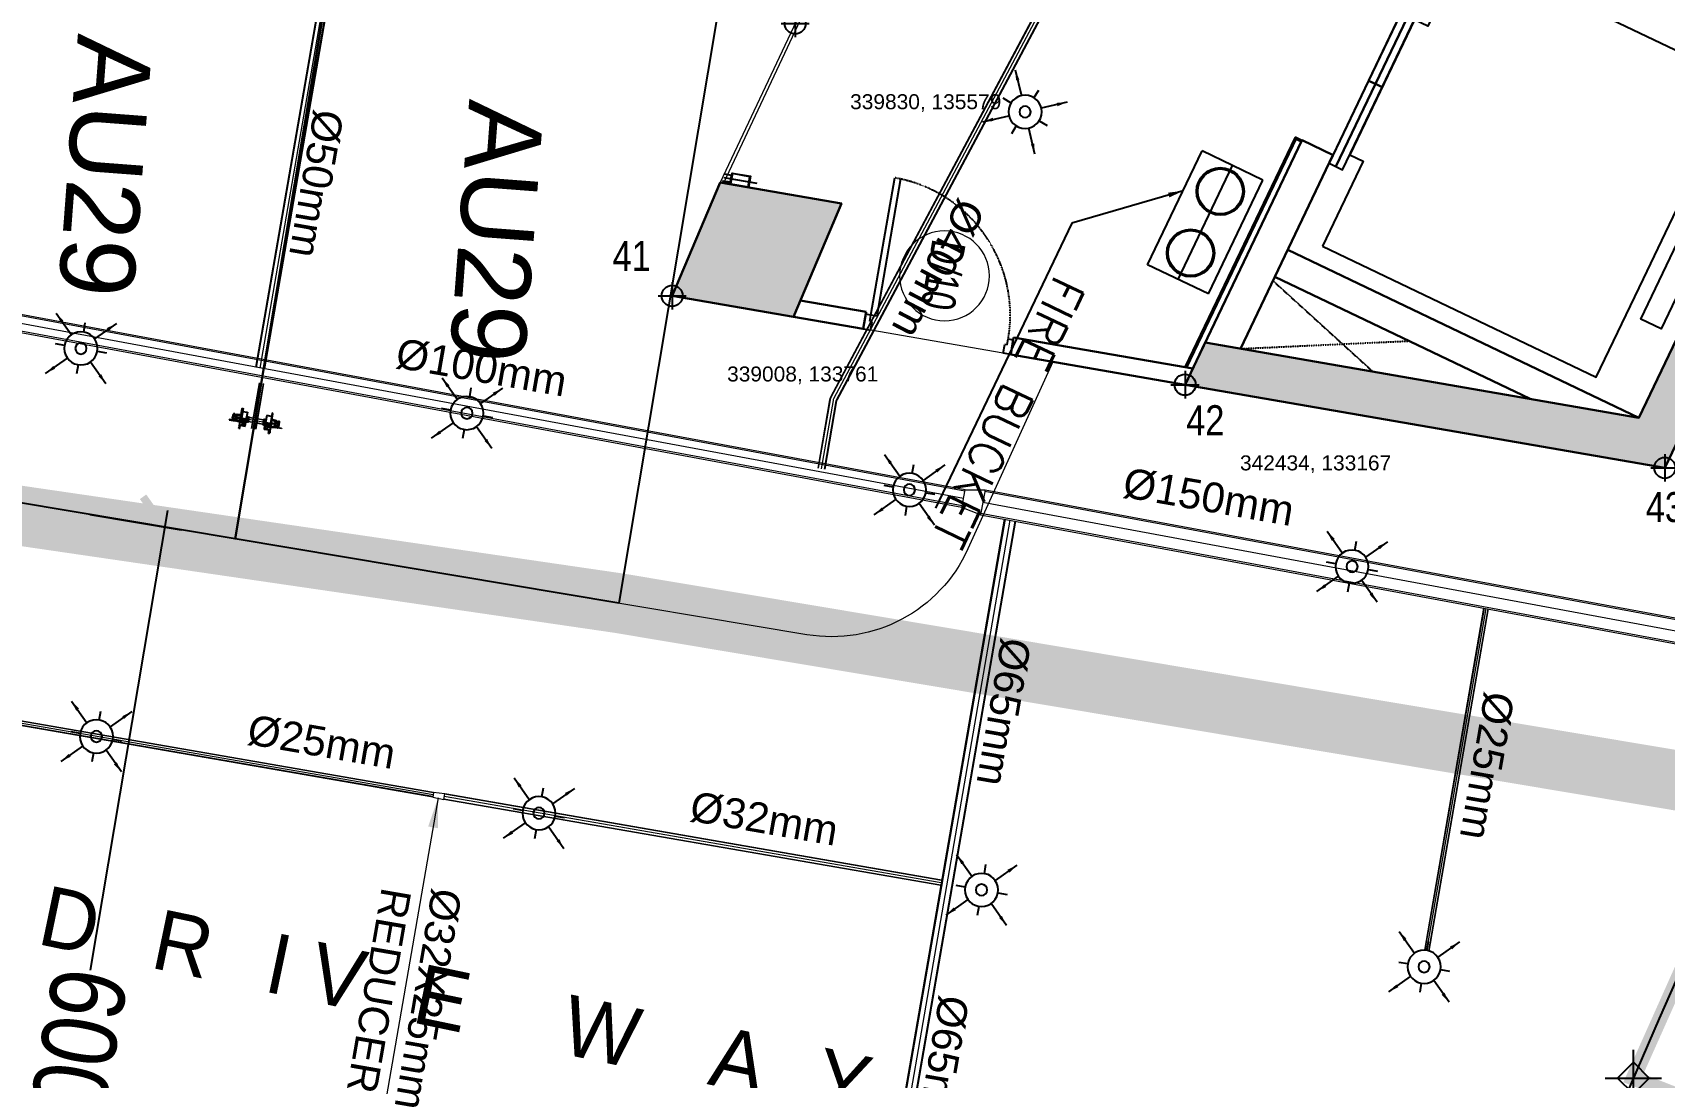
# Model space of a CAD drawing. Header units: inches. Extents: x 257070 to 799932, y -17980 to 269260.
# Drawn here: x 334737 to 345635, y 128542 to 135518 of the extents above; entities that cross this region are included whole.
import ezdxf
from ezdxf.enums import TextEntityAlignment as Align

# ---------------------------------------------------------------- set-up
doc = ezdxf.new("R2010")
doc.units = ezdxf.units.IN
doc.header["$MEASUREMENT"] = 0
doc.header["$PDMODE"] = 99
doc.header["$PDSIZE"] = 100
for name, pattern in [('Basement 1floor plan$0$CENTERX2', [4, 2.5, -0.5, 0.5, -0.5]), ('CB_B2_AP$0$Str_00-04$0$HIDDEN4', [2.38125, 1.5875, -0.79375]), ('DASHED2', [0.375, 0.25, -0.125]), ('HIDDEN', [0.375, 0.25, -0.125])]:
    doc.linetypes.add(name, pattern=pattern)
for name, color, linetype in [('0-AES-F-FIRE BUCKET', 1, 'Continuous'), ('0-AES-F-SPRINKLER', 10, 'Continuous'), ('2 wheeler barrier', 170, 'Continuous'), ('C 9$0$DSP_GLAZING', 150, 'Continuous'), ('C 9$0$DSP_MISCELANEOUS', 143, 'Continuous'), ('DSP_DOOR', 8, 'Continuous'), ('DSP_HATCH', 252, 'Continuous'), ('DSP_LIFT CAR', 251, 'Continuous'), ('DSP_PARKING', 8, 'Continuous'), ('DSP_SLAB CO-ORDINATES', 160, 'Continuous'), ('DSP_TEXT', 6, 'Continuous'), ('DSP_WALL HATCH', 8, 'Continuous'), ('F 9$0$DSP_SLAB CO-ORDINATES', 5, 'Continuous'), ('F 9$0$DSP_WALL CO-ORDINATES', 5, 'Continuous'), ('RETAIL', 40, 'Continuous'), ('VL-EL-TRAY(DG)', 11, 'Continuous')]:
    doc.layers.add(name, color=color, linetype=linetype)
for name, color, linetype, lineweight in [('0-AES-F-SPRINKLER PIPE', 10, 'Continuous', 15), ('0-AES-P-INFRA', 7, 'Continuous', 13), ('07--DIM-2', 2, 'Continuous', 25), ('08--DOOR REF', 7, 'Continuous', 20), ('08--DOORREF', 7, 'Continuous', 20), ('08--DOORREF-1', 7, 'Continuous', 20), ('E--CONCRETE-4', 4, 'Continuous', 40), ('E--CONCRETE-SHADE', 253, 'Continuous', 20), ('F--BRICKWALL-3', 252, 'Continuous', 30), ('L--GLASS-01', 142, 'Continuous', 20), ('M--TILING-2', 252, 'Continuous', 18), ('TEXT', 7, 'Continuous', 0), ('VL-MEP-EQPT', 6, 'Continuous', 0)]:
    doc.layers.add(name, color=color, linetype=linetype, lineweight=lineweight)
doc.layers.add('A', color=7, linetype='Continuous', true_color=0x469d8b)
doc.styles.add('F 9$0$Standard', font='arial.ttf')
doc.styles.add('F 9$0$TEXT style 75', font='ARIALN.TTF')
doc.styles.get("Standard").update_dxf_attribs({"font": 'arial.ttf'})
doc.styles.add('TEXT style 175', font='GOTHIC.TTF')
doc.styles.add('TEXT style 75', font='ARIALN.TTF')
doc.dimstyles.new('75', dxfattribs={"dimscale": 1.5, "dimtxt": 200, "dimasz": 113, "dimexe": 113, "dimexo": 0, "dimgap": 25, "dimtad": 0, "dimdec": 0, "dimrnd": 5, "dimzin": 0, "dimdsep": 46, "dimtxsty": 'TEXT style 75', "dimblk": 'ARCHTICK', "dimcen": 0.09, "dimdle": 113, "dimclrd": 8, "dimclre": 8, "dimclrt": 256, "dimadec": 0, "dimazin": 0, "dimtfac": 1, "dimtdec": 0, "dimtofl": 0, "dimtmove": 1, "dimatfit": 3, "dimldrblk": 'OPEN90', "dimfxl": 0, "dimtolj": 1, "dimtzin": 0, "dimarcsym": 0})
doc.dimstyles.new('AES-PLUMBING', dxfattribs={"dimtxt": 100, "dimasz": 100, "dimexe": 0, "dimexo": 0, "dimgap": 0.01, "dimtad": 1, "dimdec": 0, "dimdsep": 46, "dimtxsty": 'Standard', "dimcen": 10, "dimclrd": 7, "dimclre": 7, "dimclrt": 7, "dimadec": 0, "dimazin": 0, "dimtfac": 1, "dimtdec": 0, "dimtmove": 0, "dimatfit": 3, "dimfxl": 1, "dimlwd": -1, "dimlwe": -1, "dimarcsym": 1})
doc.dimstyles.new('ISO-25', dxfattribs={"dimtxt": 2.5, "dimasz": 2.5, "dimexe": 1.25, "dimexo": 0.625, "dimtad": 1, "dimtxsty": 'Standard', "dimcen": 2.5, "dimadec": 0, "dimazin": 0, "dimtfac": 1, "dimtmove": 0, "dimatfit": 3, "dimfxl": 1, "dimarcsym": 0})
doc.dimstyles.new('PLUMBING', dxfattribs={"dimscale": 100, "dimtxt": 1.8, "dimasz": 1.6, "dimexe": 1, "dimexo": 1, "dimgap": 0.5, "dimtad": 2, "dimdec": 0, "dimzin": 0, "dimdsep": 46, "dimtxsty": 'Standard', "dimcen": 1, "dimdle": 1, "dimclrd": 7, "dimclre": 7, "dimclrt": 256, "dimadec": 0, "dimazin": 0, "dimtfac": 1, "dimtdec": 0, "dimtmove": 2, "dimatfit": 3, "dimfxl": 1, "dimtolj": 1, "dimtzin": 0, "dimlwd": -1, "dimlwe": -1, "dimarcsym": 0})

# ---------------------------------------------------------------- blocks, each defined once
blk = doc.blocks.new('_ArchTick')
at = {"color": 0, "linetype": 'ByBlock', "const_width": 0.15}
blk.add_lwpolyline([(-0.5, -0.5), (0.5, 0.5)], dxfattribs=at)
blk = doc.blocks.new('*D244')
at = {"layer": '07--DIM-2', "color": 251, "lineweight": -2, "ltscale": 1000, "transparency": 16777216}
for p, q in [((335637, 132328), (335122, 129258)), ((335118, 132300), (335729, 132198)), ((334608, 126188), (334911, 128000)), ((334127, 126383), (334738, 126281))]:
    blk.add_line(p, q, dxfattribs=at)
at = {"layer": 'DEFPOINTS', "color": 0, "ltscale": 1000, "transparency": 16777216}
for p in [(335118, 132300, 0), (335618, 132217), (334127, 126383, 0)]:
    blk.add_point(p, dxfattribs=at)
at = {"layer": '07--DIM-2', "color": 251, "lineweight": -2, "ltscale": 1000, "transparency": 16777216, "xscale": 350, "yscale": 350, "zscale": 350}
for p, rotation in [((335618, 132217), 80.4872307634122), ((334626, 126299), 260.4872307634122)]:
    blk.add_blockref('_ArchTick', p, dxfattribs=dict(at, rotation=rotation))
at = {"layer": '07--DIM-2', "ltscale": 1000, "transparency": 16777216, "insert": (335017, 128629), "char_height": 500, "attachment_point": 5, "rotation": 260, "style": 'TEXT style 75'}
blk.add_mtext('\\A1;6000', dxfattribs=at)
blk = doc.blocks.new('_Open90')
at = {"color": 0, "linetype": 'ByBlock', "lineweight": -2}
for p, q in [((-0.5, 0.5), (0, 0)), ((0, 0), (-1, 0)), ((0, 0), (-0.5, -0.5))]:
    blk.add_line(p, q, dxfattribs=at)
blk = doc.blocks.new('*U179')
at = {"layer": 'DSP_SLAB CO-ORDINATES', "color": 206}
for p, q in [((0, -188), (0, 188)), ((-188, 0), (188, 0))]:
    blk.add_line(p, q, dxfattribs=at)
at = {"layer": 'DSP_SLAB CO-ORDINATES', "color": 206, "ltscale": 3.5}
blk.add_lwpolyline([(-105, 0), (0, 106), (105, 0), (0, -105), (-105, 0)], dxfattribs=at)
at = {"layer": 'DEFPOINTS', "style": 'TEXT style 175'}
blk.add_attdef('CORDINATE', (367, -572), '', height=100, dxfattribs=at)
at = {"layer": 'DSP_SLAB CO-ORDINATES', "color": 214, "style": 'TEXT style 175'}
blk.add_attdef('NO.', (737, 859), '', height=500, rotation=270, dxfattribs=at)
blk = doc.blocks.new('*U520')
at = {"layer": 'F 9$0$DSP_WALL CO-ORDINATES'}
for p, q in [((-94, 0), (94, 0)), ((0, 92), (0, -92))]:
    blk.add_line(p, q, dxfattribs=at)
blk.add_circle((0, 0), 70.3, dxfattribs=at)
at = {"layer": 'DEFPOINTS', "style": 'F 9$0$Standard'}
blk.add_attdef('CORDINATE', (367, -572), '', height=100, dxfattribs=at)
at = {"layer": 'F 9$0$DSP_WALL CO-ORDINATES', "style": 'F 9$0$TEXT style 75'}
blk.add_attdef('NO.', (-398, 166), '', height=200, dxfattribs=at)
blk = doc.blocks.new('*U521')
at = {"layer": 'F 9$0$DSP_WALL CO-ORDINATES'}
for p, q in [((-94, 0), (94, 0)), ((0, 92), (0, -92))]:
    blk.add_line(p, q, dxfattribs=at)
blk.add_circle((0, 0), 70.3, dxfattribs=at)
at = {"layer": 'DEFPOINTS', "style": 'F 9$0$Standard'}
blk.add_attdef('CORDINATE', (367, -572), '', height=100, dxfattribs=at)
at = {"layer": 'F 9$0$DSP_WALL CO-ORDINATES', "style": 'F 9$0$TEXT style 75'}
blk.add_attdef('NO.', (8, -337), '', height=200, dxfattribs=at)
blk = doc.blocks.new('*U508')
at = {"layer": 'F 9$0$DSP_WALL CO-ORDINATES'}
for p, q in [((-94, 0), (94, 0)), ((0, 92), (0, -92))]:
    blk.add_line(p, q, dxfattribs=at)
blk.add_circle((0, 0), 70.3, dxfattribs=at)
at = {"layer": 'DEFPOINTS', "style": 'F 9$0$Standard'}
blk.add_attdef('CORDINATE', (367, -572), '', height=100, dxfattribs=at)
at = {"layer": 'F 9$0$DSP_WALL CO-ORDINATES', "style": 'F 9$0$TEXT style 75'}
blk.add_attdef('NO.', (-127, -362), '', height=200, dxfattribs=at)
blk = doc.blocks.new('*U513')
at = {"layer": 'F 9$0$DSP_WALL CO-ORDINATES'}
for p, q in [((-94, 0), (94, 0)), ((0, 92), (0, -92))]:
    blk.add_line(p, q, dxfattribs=at)
blk.add_circle((0, 0), 70.3, dxfattribs=at)
at = {"layer": 'DEFPOINTS', "style": 'F 9$0$Standard'}
blk.add_attdef('CORDINATE', (367, -572), '', height=100, dxfattribs=at)
at = {"layer": 'F 9$0$DSP_WALL CO-ORDINATES', "style": 'F 9$0$TEXT style 75'}
blk.add_attdef('NO.', (-439, 174), '', height=200, dxfattribs=at)
blk = doc.blocks.new('CE_B2_AP$0$P-Lift')
at = {"layer": 'DSP_LIFT CAR', "color": 8}
for points in [[(-41486, 62598), (-41486, 62748), (-42786, 62748), (-42786, 62598), (-41486, 62598)], [(-43265, 60470), (-43265, 62496), (-42536, 62496), (-42536, 62496), (-41736, 62496), (-41736, 62496), (-41067, 62496), (-41067, 60470), (-41636, 60470), (-41636, 60370), (-42636, 60370), (-42636, 60470), (-43265, 60470)]]:
    blk.add_lwpolyline(points, dxfattribs=at)
at = {"layer": 'DSP_LIFT CAR', "color": 8, "elevation": 0}
for points in [[(-42135, 60320), (-42746, 60320), (-42746, 60370), (-42135, 60370), (-42135, 60320)], [(-42135, 60270), (-42746, 60270), (-42746, 60320), (-42135, 60320), (-42135, 60270)], [(-41526, 60320), (-42135, 60320), (-42135, 60370), (-41526, 60370), (-41526, 60320)], [(-41526, 60270), (-42135, 60270), (-42135, 60320), (-41526, 60320), (-41526, 60270)]]:
    blk.add_lwpolyline(points, dxfattribs=at)
blk = doc.blocks.new('C 9$0$GLMUL')
at = {"layer": 'C 9$0$DSP_GLAZING', "color": 253, "ltscale": 3.5}
for points in [[(65515, 39378), (65503, 39378), (65503, 39428), (65500, 39428), (65500, 39378), (65456, 39378), (65456, 39428), (65453, 39428), (65453, 39378), (65440, 39378), (65440, 39253), (65515, 39253)], [(65443, 39256), (65443, 39375), (65512, 39375), (65512, 39256)]]:
    blk.add_lwpolyline(points, close=True, dxfattribs=at)
blk = doc.blocks.new('C 9$0$GRIDG')
at = {"layer": 'C 9$0$DSP_MISCELANEOUS', "color": 8, "ltscale": 3.5}
blk.add_line((39148, 75466), (38926, 75503), dxfattribs=at)
at = {"color": 8, "rotation": 260.4679748069429}
blk.add_blockref('C 9$0$GLMUL', (11108, 146569), dxfattribs=at)
blk = doc.blocks.new('CB_B2_AP$0$Str_00-04$0$Door-914')
at = {"layer": 'DSP_DOOR'}
for p, q in [((422, 914), (422, -16)), ((462, -16), (462, 914)), ((-468, -16), (-503, -16)), ((-503, -116), (-503, -16)), ((-468, -56), (-468, -16)), ((-468, -56), (-453, -56)), ((-453, -116), (-453, -56)), ((422, -16), (462, -16)), ((462, -56), (447, -56)), ((447, -116), (447, -56)), ((462, -56), (462, -16)), ((462, -16), (497, -16)), ((497, -16), (497, -116)), ((-503, -116), (-453, -116)), ((497, -116), (447, -116))]:
    blk.add_line(p, q, dxfattribs=at)
at = {"layer": 'DSP_DOOR', "linetype": 'CB_B2_AP$0$Str_00-04$0$HIDDEN4', "ltscale": 0.05, "extrusion": (0, 0, -1)}
blk.add_ellipse((462, -16), major_axis=(-658, 658), ratio=1, start_param=-0.785398, end_param=0.785398, dxfattribs=at)
blk = doc.blocks.new('OPEN-NO')
at = {"layer": '08--DOORREF-1'}
blk.add_circle((0, 0), 300, dxfattribs=at)
at = {"layer": '08--DOORREF', "width": 0.7}
blk.add_attdef('OPEINGNO', text='', height=225, rotation=24.75, dxfattribs=at).set_placement((3, -5), align=Align.MIDDLE)
blk = doc.blocks.new('MLTP')
at = {"layer": 'VL-MEP-EQPT', "linetype": 'HIDDEN', "ltscale": 3, "const_width": 10}
for points in [[(1200, -21500), (1200, 0), (0, 0), (0, -21500), (1200, -21500)], [(0, 0), (1200, 0)]]:
    blk.add_lwpolyline(points, dxfattribs=at)
at = {"layer": 'VL-MEP-EQPT', "linetype": 'HIDDEN', "ltscale": 3}
for points in [[(0, -600), (1200, -600)], [(0, -900), (1200, -900)], [(1, -1600), (1200, -1600)], [(1, -2300), (1200, -2300)], [(0, -3000), (1200, -3000)], [(0, -3800), (1200, -3800)], [(3, -4800), (1200, -4800)], [(4, -5800), (1200, -5800)], [(-5, -6300), (1200, -6300)], [(0, -7500), (1200, -7500)], [(0, -8500), (1200, -8500)], [(6, -9500), (1200, -9500)], [(6, -10200), (1200, -10200)], [(7, -10900), (1200, -10900)], [(7, -11600), (1200, -11600)], [(0, -12300), (1200, -12300)], [(0, -12900), (1200, -12900)], [(0, -13200), (1200, -13200)], [(9, -13800), (1200, -13800)], [(9, -14300), (1200, -14300)], [(0, -15500), (1200, -15500)], [(10, -16500), (1200, -16500)], [(11, -17500), (1200, -17500)], [(12, -18300), (1200, -18300)], [(0, -18900), (1200, -18900)], [(12, -19300), (1200, -19300)], [(13, -19900), (1200, -19900)], [(0, -20500), (1200, -20500)], [(13, -20900), (1200, -20900)], [(14, -21500), (1200, -21500)]]:
    blk.add_lwpolyline(points, dxfattribs=at)
blk = doc.blocks.new('A$C781F3CA6')
at = {"layer": 'VL-EL-TRAY(DG)', "xscale": -0.8243278523919791, "yscale": 0.8243278523919791, "zscale": 0.8243278523919791, "rotation": 180}
blk.add_blockref('MLTP', (915, -17723), dxfattribs=at)
blk = doc.blocks.new('A$C5579145F')
at = {"layer": '0-AES-P-INFRA', "ltscale": 1000, "xscale": 0.8857921600302062, "yscale": 0.8857921600302062, "zscale": 0.8857921600302062, "rotation": 344.4814120939616}
blk.add_blockref('A$C781F3CA6', (-7122.589, -21528.566, 0), dxfattribs=at)
blk = doc.blocks.new('A$C3CA070F1')
at = {"layer": '0-AES-F-SPRINKLER'}
h = blk.add_hatch(dxfattribs=at)
h.set_pattern_fill('ANSI31', color=3, scale=0.196883, angle=-34.2335, style=0)
h.set_pattern_definition([(100.766483, (49937.1607, 174049.7081), (1.474466316, 0.280375668), [])])
edge = h.paths.add_edge_path()
edge.add_line((-1, 85), (-1, 84))
edge.add_line((-1, 84), (-6, 84))
edge.add_ellipse((-7, 82), major_axis=(-1.42, -0.27), ratio=1, start_angle=257, end_angle=315)
edge.add_line((-8, 83), (-15, 72))
edge.add_ellipse((-12, 70), major_axis=(-4.25, -0.81), ratio=1, start_angle=-45, end_angle=45)
edge.add_line((-14, 66), (14, 47))
edge.add_line((14, 47), (13, 46))
edge.add_line((13, 46), (-15, 65))
edge.add_ellipse((-12, 70), major_axis=(-5.52, -1.05), ratio=1, start_angle=-45, end_angle=45, ccw=False)
edge.add_line((-16, 73), (-9, 84))
edge.add_ellipse((-7, 82), major_axis=(-2.69, -0.51), ratio=1, start_angle=257, end_angle=315, ccw=False)
edge.add_line((-6, 85), (-1, 85))
h = blk.add_hatch(dxfattribs=at)
h.set_pattern_fill('ANSI31', color=3, scale=0.196883, angle=-124.2335, style=0)
h.set_pattern_definition([(190.766483, (49937.1607, 174049.7081), (-0.280375668, 1.474466316), [])])
edge = h.paths.add_edge_path()
edge.add_line((-1, 54), (7, 48))
edge.add_line((7, 48), (8, 49))
edge.add_line((8, 49), (0, 55))
edge.add_ellipse((-2, 52), major_axis=(-0.69, 3.63), ratio=1, start_angle=315, end_angle=405)
edge.add_line((-6, 54), (-14, 41))
edge.add_ellipse((-11, 39), major_axis=(-0.69, 3.63), ratio=1, start_angle=45, end_angle=135)
edge.add_line((-13, 36), (-9, 33))
edge.add_ellipse((-10, 32), major_axis=(-0.27, 1.42), ratio=1, start_angle=225, end_angle=315, ccw=False)
edge.add_line((-9, 31), (-10, 30))
edge.add_line((-10, 30), (-8, 29))
edge.add_line((-8, 29), (-7, 30))
edge.add_ellipse((-10, 32), major_axis=(-3.3, -0.63), ratio=1, start_angle=135, end_angle=225)
edge.add_line((-8, 35), (-12, 38))
edge.add_ellipse((-11, 39), major_axis=(-1.75, -0.33), ratio=1, start_angle=-45, end_angle=45, ccw=False)
edge.add_line((-13, 40), (-4, 53))
edge.add_ellipse((-2, 52), major_axis=(-1.75, -0.33), ratio=1, start_angle=225, end_angle=315, ccw=False)
at = {"layer": '0-AES-F-SPRINKLER', "color": 3}
for p, q in [((-98, 39), (-97, 43)), ((-98, 38), (-98, 39)), ((-98, 39), (-98, 39)), ((-98, 39), (-98, 39)), ((-98, 37), (-98, 38)), ((-98, 38), (-98, 38)), ((-98, 38), (-98, 38)), ((-98, 38), (-98, 38)), ((-98, 38), (-98, 38)), ((-98, 38), (-98, 38)), ((-98, 38), (-98, 38)), ((-98, 38), (-98, 38)), ((-98, 38), (-98, 38)), ((-98, 38), (-98, 38)), ((-96, 37), (-98, 37)), ((-98, 37), (-98, 37)), ((-98, 37), (-98, 37)), ((-98, 37), (-98, 37)), ((-98, 37), (-98, 37)), ((-98, 37), (-98, 37)), ((-98, 37), (-98, 37)), ((-98, 37), (-98, 37)), ((-98, 37), (-98, 37)), ((-98, 37), (-98, 37)), ((-98, 37), (-98, 37)), ((-98, 37), (-98, 37)), ((-98, 37), (-98, 37)), ((-98, 37), (-98, 37)), ((-98, 37), (-98, 37)), ((-98, 37), (-98, 37)), ((-98, 37), (-98, 37)), ((-97, 37), (-98, 37)), ((-98, 37), (-98, 37)), ((-98, 37), (-98, 37)), ((-98, 37), (-98, 37)), ((-98, 37), (-98, 37)), ((-98, 37), (-98, 37)), ((-98, 37), (-98, 37)), ((-98, 37), (-98, 37)), ((-98, 37), (-98, 37)), ((-98, 37), (-98, 37)), ((-98, 37), (-98, 37)), ((-98, 37), (-98, 37)), ((-98, 37), (-98, 37)), ((-98, 37), (-98, 37)), ((-97, 45), (-79, 71)), ((-96, 40), (-97, 40)), ((-97, 40), (-97, 40)), ((-97, 40), (-97, 40)), ((-97, 40), (-97, 39)), ((-97, 39), (-97, 39)), ((-97, 39), (-97, 39)), ((-97, 39), (-97, 39)), ((-97, 39), (-97, 39)), ((-97, 39), (-97, 39)), ((-97, 39), (-97, 39)), ((-97, 39), (-97, 39)), ((-97, 39), (-97, 38)), ((-97, 38), (-97, 38)), ((-97, 38), (-97, 38)), ((-97, 38), (-97, 38)), ((-97, 38), (-97, 38)), ((-97, 38), (-97, 38)), ((-97, 38), (-97, 38)), ((-97, 38), (-97, 38)), ((-97, 38), (-97, 38)), ((-97, 38), (-97, 38)), ((-97, 38), (-97, 38)), ((-97, 38), (-97, 37)), ((-97, 37), (-97, 37)), ((-97, 37), (-97, 37)), ((-97, 37), (-97, 37)), ((-95, 46), (-96, 42)), ((-96, 42), (-96, 42)), ((-96, 42), (-96, 41)), ((-96, 41), (-96, 41)), ((-96, 41), (-96, 41)), ((-96, 41), (-96, 41)), ((-96, 41), (-96, 41)), ((-96, 41), (-96, 41)), ((-96, 41), (-96, 41)), ((-96, 41), (-96, 41)), ((-96, 41), (-96, 41)), ((-96, 41), (-96, 40)), ((-96, 40), (-96, 40)), ((-96, 40), (-96, 40)), ((-96, 40), (-96, 40)), ((-96, 40), (-96, 40)), ((-95, 37), (-96, 37)), ((-96, 37), (-96, 37)), ((-96, 37), (-96, 37)), ((-96, 37), (-96, 37)), ((-96, 37), (-96, 37)), ((-94, 38), (-95, 38)), ((-95, 38), (-95, 38)), ((-95, 38), (-95, 38)), ((-95, 38), (-95, 38)), ((-95, 38), (-95, 38)), ((-95, 38), (-95, 38)), ((-95, 38), (-95, 38)), ((-95, 38), (-95, 38)), ((-95, 38), (-95, 38)), ((-95, 38), (-95, 37)), ((-95, 37), (-95, 37)), ((-95, 37), (-95, 37)), ((-95, 37), (-95, 37)), ((-95, 37), (-95, 37)), ((-95, 37), (-95, 37)), ((-95, 37), (-95, 37)), ((-95, 37), (-95, 37)), ((-95, 37), (-95, 37)), ((-95, 37), (-95, 37)), ((-95, 37), (-95, 37)), ((-95, 37), (-95, 37)), ((-95, 37), (-95, 37)), ((-95, 37), (-95, 37)), ((-95, 37), (-95, 37)), ((-95, 37), (-95, 37)), ((-95, 37), (-95, 37)), ((-94, 88), (-93, 90)), ((-72, 73), (-94, 88)), ((-94, 43), (-94, 48)), ((-93, 43), (-94, 43)), ((-94, 43), (-94, 43)), ((-94, 43), (-94, 43)), ((-94, 43), (-94, 43)), ((-94, 43), (-94, 43)), ((-94, 43), (-94, 41)), ((-94, 43), (-94, 43)), ((-94, 43), (-94, 43)), ((-94, 43), (-94, 43)), ((-94, 43), (-94, 43)), ((-94, 43), (-94, 43)), ((-94, 43), (-94, 43)), ((-94, 43), (-94, 43)), ((-94, 43), (-94, 43)), ((-94, 43), (-94, 43)), ((-94, 43), (-94, 43)), ((-94, 43), (-94, 43)), ((-94, 41), (-94, 41)), ((-94, 41), (-94, 41)), ((-94, 41), (-94, 41)), ((-94, 41), (-94, 41)), ((-94, 41), (-94, 41)), ((-94, 41), (-94, 41)), ((-94, 41), (-94, 41)), ((-94, 41), (-94, 40)), ((-94, 40), (-94, 40)), ((-94, 40), (-94, 40)), ((-94, 40), (-94, 40)), ((-94, 40), (-94, 40)), ((-94, 40), (-94, 40)), ((-94, 40), (-94, 40)), ((-94, 40), (-94, 40)), ((-94, 40), (-94, 39)), ((-94, 39), (-94, 39)), ((-94, 39), (-94, 39)), ((-94, 39), (-94, 39)), ((-94, 39), (-94, 39)), ((-94, 39), (-94, 39)), ((-94, 39), (-94, 39)), ((-94, 39), (-94, 39)), ((-94, 39), (-94, 38)), ((-93, 90), (-59, 67)), ((-93, 47), (-93, 49)), ((-91, 47), (-93, 43)), ((-93, 46), (-93, 47)), ((-92, 46), (-93, 46)), ((-93, 46), (-93, 46)), ((-93, 46), (-93, 46)), ((-93, 46), (-93, 46)), ((-93, 46), (-93, 46)), ((-93, 46), (-93, 46)), ((-93, 46), (-93, 46)), ((-93, 46), (-93, 46)), ((-93, 46), (-93, 46)), ((-93, 46), (-93, 46)), ((-93, 46), (-93, 46)), ((-93, 46), (-93, 46)), ((-93, 46), (-93, 46)), ((-93, 46), (-93, 46)), ((-93, 46), (-93, 46)), ((-93, 46), (-93, 46)), ((-93, 46), (-93, 46)), ((-93, 46), (-93, 46)), ((-93, 46), (-93, 46)), ((-93, 46), (-93, 46)), ((-91, 42), (-93, 43)), ((-93, 43), (-93, 43)), ((-93, 43), (-93, 43)), ((-93, 43), (-93, 43)), ((-93, 43), (-93, 43)), ((-93, 43), (-93, 43)), ((-93, 43), (-93, 43)), ((-93, 43), (-93, 43)), ((-93, 43), (-93, 43)), ((-93, 43), (-93, 43)), ((-93, 43), (-93, 43)), ((-93, 43), (-93, 43)), ((-93, 43), (-93, 43)), ((-93, 43), (-93, 43)), ((-93, 43), (-93, 43)), ((-93, 43), (-93, 43)), ((-93, 43), (-93, 43)), ((-93, 43), (-93, 43)), ((-93, 43), (-93, 43)), ((-93, 43), (-93, 43)), ((-93, 43), (-93, 43)), ((-93, 43), (-93, 43)), ((-93, 43), (-93, 43)), ((-85, 66), (-92, 55)), ((-90, 50), (-92, 46)), ((-92, 46), (-92, 46)), ((-92, 46), (-92, 46)), ((-92, 46), (-92, 46)), ((-92, 46), (-92, 46)), ((-92, 46), (-92, 46)), ((-90, 47), (-91, 47)), ((-90, 43), (-91, 42)), ((-91, 42), (-91, 42)), ((-91, 42), (-91, 42)), ((-91, 42), (-91, 42)), ((-91, 42), (-91, 42)), ((-91, 42), (-91, 42)), ((-91, 42), (-91, 42)), ((-91, 42), (-91, 42)), ((-91, 42), (-91, 42)), ((-91, 42), (-91, 42)), ((-91, 42), (-91, 42)), ((-91, 42), (-91, 42)), ((-91, 42), (-91, 42)), ((-91, 42), (-91, 42)), ((-91, 42), (-91, 42)), ((-91, 42), (-91, 42)), ((-88, 57), (-90, 49)), ((-89, 54), (-90, 51)), ((-90, 50), (-90, 50)), ((-88, 47), (-90, 43)), ((-90, 47), (-88, 47)), ((-90, 43), (-90, 43)), ((-90, 43), (-90, 43)), ((-90, 43), (-90, 43)), ((-89, 55), (-89, 55)), ((-88, 46), (-88, 47)), ((-87, 59), (-87, 59)), ((-87, 59), (-87, 59)), ((-86, 57), (-87, 49)), ((-87, 49), (-83, 28)), ((-85, 58), (-85, 58)), ((-77, 43), (-85, 49)), ((-83, 28), (-60, 9)), ((-77, 70), (-82, 63)), ((-80, 66), (-82, 67)), ((-45, 31), (-81, -23)), ((-78, 63), (-80, 65)), ((-79, 71), (-77, 70)), ((-71, 26), (-79, 31)), ((-57, 13), (-79, 28)), ((-70, 64), (-78, 63)), ((-78, -29), (-40, 27)), ((-69, 55), (-75, 59)), ((-66, 54), (-74, 42)), ((-74, 42), (-71, 26)), ((-73, 44), (-71, 43)), ((-69, 47), (-72, 43)), ((-71, 43), (-70, 43)), ((-71, 26), (-55, 15)), ((-70, 43), (-66, 49)), ((-66, 50), (-68, 52)), ((-61, 65), (-67, 69)), ((-62, 66), (-67, 65)), ((-50, 57), (-66, 54)), ((-66, 49), (-66, 50)), ((-47, 28), (-63, 40)), ((-59, 67), (-61, 65)), ((-57, 67), (-60, 66)), ((-60, 44), (-42, 32)), ((-50, 57), (-58, 62)), ((-19, 46), (-57, 67)), ((-17, 37), (-55, 63)), ((-29, 42), (-50, 57)), ((-13, 9), (-45, 31)), ((-36, 42), (-44, 30)), ((-43, 33), (-35, 46)), ((-39, -30), (-13, 9)), ((-37, 25), (-28, 38)), ((-35, 41), (-36, 42)), ((-32, 32), (-35, 39)), ((-30, 52), (-16, 73)), ((-29, 20), (-17, 37)), ((-28, 38), (-26, 40)), ((-21, 32), (-28, 37)), ((-23, 16), (-12, 33)), ((-1, 26), (-23, -9)), ((-22, 15), (-12, 31)), ((-9, 32), (-21, 14)), ((2, 24), (-20, -11)), ((-20, -8), (-1, 22)), ((-17, 37), (-19, 46)), ((-19, 13), (-10, 29)), ((-7, 30), (-18, 12)), ((-17, 37), (-17, 37)), ((4, 22), (-17, -13)), ((-17, -10), (1, 20)), ((-16, 73), (-9, 84)), ((-16, 11), (-7, 27)), ((-8, 83), (-15, 72)), ((13, 46), (-15, 65)), ((-4, 28), (-15, 10)), ((-1, 84), (-14, 66)), ((-14, 66), (14, 47)), ((-6, 54), (-14, 41)), ((-12, 33), (-14, 33)), ((-14, -15), (7, 20)), ((-14, -12), (4, 18)), ((-13, 40), (-4, 53)), ((-13, 36), (-9, 33)), ((-13, 9), (-4, 24)), ((-2, 34), (-12, 41)), ((-8, 35), (-12, 38)), ((-12, 31), (-12, 33)), ((-9, 32), (-12, 31)), ((7, 16), (-11, -13)), ((-10, 29), (-9, 32)), ((-9, 31), (-10, 30)), ((-7, 30), (-10, 29)), ((-10, 30), (-8, 29)), ((9, 17), (-10, -14)), ((-9, -13), (9, 13)), ((-8, 29), (-7, 30)), ((8, 49), (-7, 27)), ((-7, 27), (-7, 30)), ((-4, 28), (-7, 27)), ((-6, 85), (-1, 85)), ((-1, 84), (-6, 84)), ((5, 44), (-5, 51)), ((-4, 24), (-4, 28)), ((-1, 26), (-4, 24)), ((-1, 85), (-1, 84)), ((-1, 54), (7, 48)), ((13, 46), (-1, 25)), ((-1, 22), (-1, 26)), ((2, 24), (-1, 22)), ((8, 49), (0, 55)), ((1, 20), (2, 24)), ((4, 22), (1, 20)), ((4, 18), (4, 22)), ((7, 20), (4, 18)), ((7, 48), (8, 49)), ((7, 16), (7, 20)), ((9, 17), (7, 16)), ((9, 15), (9, 17)), ((14, 47), (13, 46)), ((-82, -25), (-80, -30)), ((-80, -30), (-78, -29)), ((-66, -11), (-39, -30)), ((-23, -7), (-23, -9)), ((-23, -9), (-20, -8)), ((-20, -8), (-20, -11)), ((-20, -11), (-17, -10)), ((-17, -10), (-17, -13)), ((-17, -13), (-14, -12)), ((-14, -12), (-14, -15)), ((-14, -15), (-11, -13)), ((-11, -13), (-11, -14)), ((-11, -14), (-11, -14))]:
    blk.add_line(p, q, dxfattribs=at)
for centre, major_axis, start_param, end_param in [((-95, 43), (-0.41, 2.13), 0.784914, 1.034983), ((-95, 43), (-2.74, -0.52), -0.560204, -0.324923), ((-93, 46), (-0.51, 2.68), 0.787914, 1.247507), ((-93, 48), (-1.75, -0.33), -0.775969, -0.160442), ((-91, 54), (-0.29, 1.52), 0.785398, 2.356194), ((-92, 49), (-0.33, 1.74), 0.791774, 1.412986), ((-89, 55), (-0.103, 0.54), 0.916881, 1.969618), ((-93, 51), (-3.09, -0.59), 2.526084, 2.789089), ((-95, 50), (-5.72, -1.09), 2.374727, 2.798549), ((-91, 55), (-0.33, 1.74), 4.197625, 4.773282), ((-84, 57), (-3.79, -0.72), -0.784768, -0.363877), ((-93, 50), (-5.72, -1.09), 2.377207, 2.798549), ((-80, 54), (-1.57, 8.26), 0.010205, 0.785398), ((-84, 56), (-0.35, 1.85), 0.785501, 1.132999), ((-83, 65), (-1.52, -0.29), 3.926991, 5.497787), ((-80, 54), (-5.9, -1.12), 4.155645, 5.497787), ((-80, 54), (-8.26, -1.57), 4.155621, 4.722594), ((-75, 68), (-8.26, -1.57), 1.014052, 3.151797), ((-75, 63), (-2.79, -0.53), -0.113999, 0.093951), ((-75, 68), (-1.12, 5.9), 2.584882, 5.497787), ((-75, 46), (-0.53, 2.79), 2.356194, 3.926991), ((-75, 68), (-1.57, 8.26), 4.722594, 5.497787), ((-70, 53), (-2.79, -0.53), 2.356194, 3.926991), ((-65, 44), (-3.72, -0.71), -0.403281, 1.321745), ((-65, 44), (-0.71, 3.72), 4.96144, 6.686466), ((-65, 37), (-0.56, 2.96), 5.497794, 6.034125), ((-59, 47), (-2.96, -0.56), 0.24906, 0.785391), ((-60, 60), (-2.83, -0.54), 3.926991, 4.712389), ((-33, 40), (-0.45, 2.36), 0.803442, 1.867502), ((-30, 39), (-2.79, -0.53), 2.356194, 3.926991), ((-24, 39), (-0.53, 2.79), 5.497787, 7.068583), ((-12, 70), (-5.52, -1.05), -0.785398, 0.785398), ((-15, 35), (-0.54, 2.83), 0.785398, 3.403392), ((-12, 70), (-4.25, -0.81), -0.785398, 0.785398), ((-11, 39), (-0.69, 3.63), 0.785398, 2.356194), ((-11, 39), (-1.75, -0.33), -0.785398, 0.785398), ((-7, 82), (-2.69, -0.51), 4.485496, 5.497787), ((-10, 32), (-0.27, 1.42), 3.926991, 5.497787), ((-7, 82), (-1.42, -0.27), 4.485496, 5.497787), ((-10, 32), (-3.3, -0.63), 2.356194, 3.926991), ((-2, 52), (-0.69, 3.63), 5.497787, 7.068583), ((-2, 52), (-1.75, -0.33), 3.926991, 5.497787), ((6, 14), (-0.54, 2.83), 3.926991, 4.712389), ((-79, -24), (-0.51, 2.69), 0.785398, 1.797689), ((-11, -11), (-2.83, -0.54), 1.570796, 2.356194)]:
    blk.add_ellipse(centre, major_axis=major_axis, ratio=1, start_param=start_param, end_param=end_param, dxfattribs=at)
at = {"layer": '0-AES-F-SPRINKLER', "color": 3, "extrusion": (0, 0, -1)}
for centre, major_axis, start_param, end_param in [((-86, 47), (-0.53, 2.79), -0.113999, 0.785398), ((-77, 34), (-0.54, 2.83), 3.926991, 4.712389)]:
    blk.add_ellipse(centre, major_axis=major_axis, ratio=1, start_param=start_param, end_param=end_param, dxfattribs=at)
blk = doc.blocks.new('FIRE BUCKET')
at = {"layer": '0-AES-F-FIRE BUCKET', "color": 1, "ltscale": 10}
for points in [[(-326786, 834445), (-326863, 834002)], [(-325956, 834301), (-326786, 834445)], [(-325956, 834301), (-326032, 833857)], [(-325994, 834079), (-326825, 834223)], [(-326032, 833857), (-326863, 834002)]]:
    blk.add_lwpolyline(points, dxfattribs=at)
for centre, radius in [((-326636, 834191), 159), ((-326636, 834191), 150), ((-326186, 834112), 159), ((-326186, 834112), 150)]:
    blk.add_circle(centre, radius, dxfattribs=at)
blk = doc.blocks.new('*U603')
at = {"layer": '0-AES-F-SPRINKLER'}
for p, q in [((171672, 56809), (171672, 56871)), ((171562, 56699), (171500, 56699)), ((171783, 56699), (171845, 56699)), ((171672, 56588), (171672, 56526))]:
    blk.add_line(p, q, dxfattribs=at)
for radius in [111, 37.8]:
    blk.add_circle((171672, 56699), radius, dxfattribs=at)
at = {"layer": '0-AES-F-SPRINKLER PIPE'}
for points, override in [([(171468, 56903), (171594, 56777)], {"dimasz": 70, "dimtad": 0, "dimfxl": 13, "dimarcsym": 1}), ([(171877, 56903), (171751, 56777)], {"dimasz": 70, "dimtad": 0, "dimfxl": 13, "dimarcsym": 1}), ([(171468, 56494), (171594, 56620)], {"dimasz": 70, "dimtad": 0, "dimfxl": 13, "dimarcsym": 1}), ([(171877, 56494), (171751, 56620)], {"dimasz": 70, "dimgap": 0.625, "dimtad": 0, "dimfxl": 13, "dimarcsym": 1})]:
    blk.add_leader(points, dimstyle='ISO-25', override=override, dxfattribs=at)

msp = doc.modelspace()

# ---------------------------------------------------------------- hatches: boundary and pattern name
at = {"layer": 'E--CONCRETE-SHADE', "ltscale": 2}
h = msp.add_hatch(color=8, dxfattribs=at)
h.paths.add_polyline_path([(311837.1, 164085.9), (311779.1, 164380.3), (309002.5, 163833.1), (308519.1, 166285.9), (308154.9, 168134.2), (311141.5, 167615.7), (311079.4, 167931), (307776.2, 168504.4), (309004.6, 162271), (305568.6, 161593.8), (305626.2, 161299.4), (309062.6, 161976.6), (309764.5, 158414.7), (306064.4, 159056.9), (306126, 158741.7), (313129.8, 157526.1), (313067.7, 157841.3), (310081.1, 158359.7), (309601.9, 160791.6), (312378.5, 161338.8), (312320.5, 161633.1), (309543.9, 161085.9), (309060.5, 163538.8)])
h.paths.add_polyline_path([(314422.1, 147771), (314409.3, 148077.6), (307729.7, 149232.4), (307742.6, 148925.7), (311266.6, 148316.5), (311366.9, 145918.6), (307874.4, 145772.6), (307886.9, 145472.8), (311379.4, 145618.8), (311676.6, 138502.2), (314832.1, 137956.8), (314819.3, 138263.4), (311966.2, 138756.6), (311858.5, 141334.9), (314686.1, 141453.1), (314673.5, 141752.8), (311846, 141634.7), (311741.7, 144132.5), (314569.2, 144250.6), (314556.7, 144550.4), (311729.1, 144432.2), (311569, 148264.2)])
h.paths.add_polyline_path([(362097.9, 159089.1), (358648.9, 159687.8), (358449.9, 159417.8), (361568.5, 158877.3), (358714.7, 155013.4), (356438.3, 156694.7), (356260.1, 156453.3), (358536.5, 154772), (357051.2, 152761.1), (354775.1, 154442.2), (354596.8, 154200.9), (356873, 152519.7), (355387.8, 150508.8), (352268.8, 151049.3), (352069.5, 150779.4), (359370.9, 149513.9), (359570.3, 149783.9), (355718.4, 150451.5), (358273.7, 153911.2), (361085, 151834.8), (361263.3, 152076.1), (358451.9, 154152.5)])
h.paths.add_polyline_path([(353526.5, 140987.9), (353661.1, 141269.2), (346873.8, 142445.2), (346739.3, 142164.1), (349636.4, 141662), (347882.7, 137997.6), (345330, 139219.2), (345200.5, 138948.6), (347753.2, 137727), (346674, 135471.9), (344121.3, 136693.5), (343991.8, 136422.9), (346544.5, 135201.3), (345465.3, 132946.2), (342568.2, 133448.3), (342433.7, 133167.1), (345637.9, 132611.8), (348778, 139173.3), (351935.1, 137662.4), (352064.6, 137933.1), (348907.5, 139443.9), (349943.5, 141608.8)])
at = {"layer": 'E--CONCRETE-SHADE', "ltscale": 3.5}
msp.add_hatch(color=8, dxfattribs=at).paths.add_polyline_path([(339008.3, 133760.7), (339329.6, 134516.9), (340139.2, 134376.5), (339817.8, 133620.3)])

# ---------------------------------------------------------------- linework, layer by layer
at = {"layer": '0-AES-F-SPRINKLER PIPE', "ltscale": 1000}
for p, q in [((340962.8, 132455.9, 0), (332182.5, 134085.4, 0)), ((340964.5, 132465.7, 0), (332184.4, 134095.2, 0)), ((340944, 132347.5, 0), (332162.5, 133977.3, 0)), ((340945.7, 132357.4, 0), (332164.3, 133987.1, 0)), ((340954.2, 132406.6, 0), (332173.4, 134036.2, 0))]:
    msp.add_line(p, q, dxfattribs=at)
at = {"layer": '0-AES-F-SPRINKLER PIPE', "ltscale": 1000, "elevation": 0}
for points in [[(336228, 133283.8), (337134.3, 138512.9)], [(336233, 133282.8), (337139.2, 138512)], [(336257.5, 133278.3), (337163.8, 138507.7)], [(336282.1, 133273.7), (337188.5, 138503.5)], [(336287, 133272.8), (337193.4, 138502.6)], [(336249.1, 133179), (336196.4, 132875.2)], [(336252, 133178.5), (336199.5, 132875.1)], [(336264.4, 133176.4), (336211.9, 132873.6)], [(336276.7, 133174.2), (336224.1, 132870.8)], [(336279.6, 133173.7), (336227, 132869.9)], [(336203.2, 132914.1), (336176, 132918.8)], [(336203.7, 132917.1), (336176.5, 132921.8)], [(336205.8, 132929.4), (336178.5, 132934.1)], [(336208, 132941.7), (336180.6, 132946.4)], [(336208.5, 132944.7), (336181.1, 132949.4)], [(336274.6, 132901.7), (336233.7, 132908.8)], [(336275, 132904.7), (336234.2, 132911.8)], [(336277.1, 132917), (336236.4, 132924.1)], [(336279.1, 132929.4), (336238.5, 132936.4)], [(336279.6, 132932.3), (336239, 132939.4)], [(341226.2, 132269.7), (338700.1, 117693.7)], [(341232.1, 132268.6), (338706, 117692.7)], [(341264.1, 132262.7), (338738.1, 117687.1)], [(341296.1, 132256.7), (338770.1, 117681.6)], [(341302, 132255.6), (338776, 117680.6)], [(344034.3, 129390.5), (344430.2, 131675.1)], [(344037.3, 129390.3), (344433.2, 131674.5)], [(344049.7, 129388.9), (344445.4, 131672.2)], [(344061.9, 129386), (344457.7, 131670)], [(344064.8, 129385.2), (344460.7, 131669.4)], [(337414, 130441.3), (332318.1, 131324.5)], [(337414.5, 130444.3), (332318.2, 131327.5)], [(337409.3, 130413.7), (332312.9, 131296.9)], [(337409.8, 130416.7), (332313.8, 131299.8)], [(337411.9, 130429), (332316.6, 131312)], [(340802.1, 129822.2), (337482.6, 130397.4)], [(340802.6, 129825.1), (337483.1, 130400.4)], [(340805.3, 129840.9), (337485.9, 130416.2)], [(340808, 129856.7), (337488.6, 130431.9)], [(340808.6, 129859.6), (337489.1, 130434.9)]]:
    msp.add_lwpolyline(points, dxfattribs=at)
for points in [[(341726.5, 136200.4), (340064.9, 133083.6, 0.0797117), (340059.1, 133066.8), (339980.1, 132610.5)], [(341730, 136198.5), (340068.4, 133081.7, 0.0797117), (340063.1, 133066.1), (339984, 132609.9)], [(341747.7, 136189.1), (340086.1, 133072.3, 0.0797117), (340082.8, 133062.7), (340003.7, 132606.4)], [(341765.3, 136179.7), (340103.7, 133062.9, 0.0797117), (340102.5, 133059.3), (340023.4, 132603)], [(341768.8, 136177.8), (340107.3, 133061, 0.0797117), (340106.4, 133058.6), (340027.4, 132602.3)], [(341097.3, 132456.3), (353616.4, 130132.9, 0.3391611), (353697.7, 130174.3), (354375.4, 131590.3)], [(341099.1, 132466.2), (353618.2, 130142.8, 0.3391611), (353688.7, 130178.6), (354366.4, 131594.7)], [(341070, 132308.9), (353589, 129985.5, 0.3391611), (353833, 130109.6), (354510.7, 131525.6)], [(341083.6, 132382.6), (353602.7, 130059.2, 0.3391611), (353765.4, 130141.9), (354443, 131558)], [(341068.1, 132299), (353587.2, 129975.6, 0.3391611), (353842, 130105.2), (354519.7, 131521.3)]]:
    msp.add_lwpolyline(points, format="xyb", dxfattribs=at)
for points in [[(341099.1, 132466.2), (341068.1, 132299), (340944, 132347.5), (340964.5, 132465.7)], [(337414.5, 130444.3), (337409.3, 130413.7), (337482.6, 130397.4), (337489.1, 130434.9)]]:
    msp.add_lwpolyline(points, close=True, dxfattribs=at)
at = {"layer": '2 wheeler barrier', "color": 8, "const_width": 100, "elevation": 0}
msp.add_lwpolyline([(346291.4, 130468.8), (345428.1, 128536.7), (350326.6, 126611.3, 0.0196642), (347881.9, 119593, 0.0164355), (346266.8, 113594.2, 0.0164355), (345049.3, 107502.2, 0.0164355), (344234.6, 101343.5, 0.0164355), (343826.2, 95144.5, 0.0143248), (343804.6, 89584.1), (340137.1, 89013.8)], format="xyb", dxfattribs=at)
at = {"layer": 'DSP_DOOR', "color": 8}
msp.add_line((343422.3, 134700.3, 0), (343897.2, 135692.5, 0), dxfattribs=at)
at = {"layer": 'DSP_HATCH', "color": 8, "linetype": 'DASHED2', "ltscale": 0.03}
for p, q in [((343020.8, 133861.1, 0), (343688.5, 133254.1, 0)), ((342803.7, 133407.5, 0), (343930.1, 133459.2, 0))]:
    msp.add_line(p, q, dxfattribs=at)
at = {"layer": 'DSP_HATCH', "color": 8, "ltscale": 0.1}
msp.add_line((339008.3, 133760.7, 0), (339817.8, 133620.3, 0), dxfattribs=at)
at = {"layer": 'DSP_PARKING', "color": 8}
msp.add_arc((423732.1, 94707.4, 0), 85299.1, 153.817777, 185.977729, dxfattribs=at)
at = {"layer": 'DSP_TEXT', "color": 8}
for p, q in [((343210.1, 134789.6, 0), (343164.2, 134811.6, 0)), ((343214.4, 134798.6, 0), (343168.5, 134820.6, 0))]:
    msp.add_line(p, q, dxfattribs=at)
at = {"layer": 'DSP_TEXT', "color": 8, "elevation": 0}
for points in [[(343168.5, 134820.6), (342432.9, 133284)], [(343177.5, 134816.3), (342443.1, 133282.2)]]:
    msp.add_lwpolyline(points, dxfattribs=at)
at = {"layer": 'DSP_WALL HATCH', "color": 8, "ltscale": 0.1}
for p, q in [((340139.2, 134376.5, 0), (340078.9, 134234.7, 0)), ((339878.1, 133762.1, 0), (339817.8, 133620.3, 0))]:
    msp.add_line(p, q, dxfattribs=at)
at = {"layer": 'E--CONCRETE-4', "color": 8, "lineweight": 30, "elevation": 0}
msp.add_lwpolyline([(353526.5, 140987.9), (353661.1, 141269.2), (346873.8, 142445.2), (346739.3, 142164.1), (349636.4, 141662), (347882.7, 137997.6), (345330, 139219.2), (345200.5, 138948.6), (347753.2, 137727), (346674, 135471.9), (344121.3, 136693.5), (343991.8, 136422.9), (346544.5, 135201.3), (345465.3, 132946.2), (342568.2, 133448.3), (342433.7, 133167.1), (345637.9, 132611.8), (348778, 139173.3), (351935.1, 137662.4), (352064.6, 137933.1), (348907.5, 139443.9), (349943.5, 141608.8), (353526.5, 140987.9)], close=True, dxfattribs=at)
msp.add_lwpolyline([(339008.3, 133760.7), (339329.6, 134516.9), (340139.2, 134376.5), (339817.8, 133620.3), (339008.3, 133760.7)], dxfattribs=at)
at = {"layer": 'F--BRICKWALL-3', "color": 8}
for p, q in [((342485.2, 133274.9, 0), (343214.4, 134798.6, 0)), ((342803.7, 133407.5, 0), (343421.9, 134699.4, 0)), ((343120, 134068.6, 0), (345465.3, 132946.2, 0)), ((343033.7, 133888.2, 0), (344739, 133072.1, 0)), ((340303.7, 133652.8, 0), (339864, 133729, 0)), ((340284.1, 133539.5, 0), (339817.8, 133620.3, 0)), ((340284.1, 133539.5, 0), (340303.7, 133652.8, 0)), ((341269.4, 133368.8, 0), (341289.1, 133482.1, 0)), ((342485.2, 133274.9, 0), (341289.1, 133482.1, 0)), ((342433.7, 133167.1, 0), (341269.4, 133368.8, 0))]:
    msp.add_line(p, q, dxfattribs=at)
at = {"layer": 'F--BRICKWALL-3', "color": 8, "ltscale": 0.1}
msp.add_line((343214.9, 134799.5, 0), (343422.3, 134700.3, 0), dxfattribs=at)
at = {"layer": 'L--GLASS-01', "color": 8}
for p, q in [((342610.8, 141483.9, 0), (339329.6, 134516.9, 0)), ((342631.2, 141480.4, 0), (339350.1, 134513.4, 0))]:
    msp.add_line(p, q, dxfattribs=at)
at = {"layer": 'M--TILING-2', "color": 8, "linetype": 'Basement 1floor plan$0$CENTERX2', "ltscale": 1000, "const_width": 400, "elevation": 0}
msp.add_lwpolyline([(350086.4, 91684.8, -0.0291146), (350643, 101934, -0.0244026), (352024.8, 110427.6, -0.0271881), (354530.2, 119680.6, -0.0133232), (357863.4, 128490.3), (338652.8, 131708.1), (319828.5, 134457.4), (311231.6, 135935), (308387, 136427.9), (300964.9, 140353.6), (283589, 141766.7)], format="xyb", dxfattribs=at)
at = {"layer": 'M--TILING-2', "color": 8, "elevation": 0}
msp.add_lwpolyline([(341550.4, 133320.1), (340983.5, 132070.9, -0.3399646), (339907.6, 131497.8), (320045.1, 134826.2)], format="xyb", dxfattribs=at)
msp.add_lwpolyline([(341269.4, 133368.9), (340284.1, 133539.6)], dxfattribs=at)
at = {"layer": 'RETAIL', "color": 8, "elevation": 0}
for points in [[(336088.6, 132137.8), (333524.3, 132567.5), (334383.7, 137696), (336948, 137266.3)], [(338652.8, 131708.1), (336088.6, 132137.8), (336948, 137266.3), (339512.2, 136836.6)]]:
    msp.add_lwpolyline(points, close=True, dxfattribs=at)

# ---------------------------------------------------------------- block references
at = {"color": 8, "extrusion": (2.54878e-13, -3.22733e-13, -1), "zscale": -1, "rotation": 115.5741023060952}
msp.add_blockref('CE_B2_AP$0$P-Lift', (-307483.4, 199221.4, 0), dxfattribs=at)
at = {"layer": '0-AES-F-FIRE BUCKET', "rotation": 254.2615284006646}
msp.add_blockref('FIRE BUCKET', (-548846.8, 46339.4, 0), dxfattribs=at)
at = {"layer": '0-AES-F-SPRINKLER', "color": 7, "xscale": -1}
for p, rotation in [((480299.9, 250675, 0), 58.06008191024046), ((420269.7, 292862.8, 0), 80.1574124245228), ((422847.6, 292430.8, 0), 80.1574124245228), ((425803.4, 291918, 0), 80.1574124245228), ((428759.3, 291405.2, 0), 80.1574124245228), ((420373.3, 290271.6, 0), 80.1574124245228), ((423329.1, 289758.7, 0), 80.1574124245228), ((426284.9, 289245.9, 0), 80.1574124245228), ((429240.8, 288733.1, 0), 80.1574124245228)]:
    msp.add_blockref('*U603', p, dxfattribs=dict(at, rotation=rotation))
at = {"layer": '0-AES-F-SPRINKLER', "ltscale": 1000, "xscale": -1, "rotation": 136.2537137488521}
msp.add_blockref('A$C3CA070F1', (336178.5, 132934.1, 0), dxfattribs=at)
at = {"layer": '0-AES-F-SPRINKLER', "ltscale": 1000, "rotation": 204.7207477779898}
msp.add_blockref('A$C3CA070F1', (336277.2, 132917.6, 0), dxfattribs=at)
at = {"layer": '0-AES-F-SPRINKLER PIPE', "ltscale": 1000}
msp.add_blockref('A$C5579145F', (355159, 150828.7, 0), dxfattribs=at)
at = {"layer": '08--DOOR REF', "color": 8}
ref = msp.add_blockref('OPEN-NO', (340827.6, 133894.1, 0), dxfattribs=dict(at, xscale=-1, rotation=260.16791681374))
ref.add_attrib('OPEINGNO', 'D/10', dxfattribs={"layer": '08--DOORREF', "height": 225, "rotation": 260.16792, "width": 0.7}).set_placement((340823.5, 133898.1, 0), align=Align.MIDDLE)
at = {"layer": 'C 9$0$DSP_GLAZING', "color": 8, "xscale": -1, "rotation": 340.6600650939803}
msp.add_blockref('C 9$0$GRIDG', (351299.7, 50378.9, 0), dxfattribs=at)
at = {"layer": 'DSP_DOOR', "color": 8, "extrusion": (2.53659e-13, -3.29766e-13, -1), "zscale": -1, "rotation": 9.831693262066104}
msp.add_blockref('CB_B2_AP$0$Str_00-04$0$Door-914', (-340793.5, 133568.7, 0), dxfattribs=at)
at = {"layer": 'DSP_SLAB CO-ORDINATES', "color": 8, "ltscale": 3.5}
msp.add_blockref('*U179', (345428.1, 128536.7, 0), dxfattribs=at).add_auto_attribs({'NO.': '83', 'CORDINATE': '345428, 128537'})
at = {"layer": 'F 9$0$DSP_SLAB CO-ORDINATES', "color": 8, "ltscale": 3.5}
for name, p, values in [('*U513', (339829.8, 135579), {'NO.': '60', 'CORDINATE': '339830, 135579'}), ('*U520', (339008.3, 133760.7), {'NO.': '41', 'CORDINATE': '339008, 133761'}), ('*U521', (342433.7, 133167.1), {'NO.': '42', 'CORDINATE': '342434, 133167'}), ('*U508', (345637.9, 132611.8), {'NO.': '43', 'CORDINATE': '345638, 132612'})]:
    msp.add_blockref(name, p, dxfattribs=at).add_auto_attribs(values)

# ---------------------------------------------------------------- texts
at = {"layer": '0-AES-F-FIRE BUCKET', "color": 0, "insert": (340934.4, 132053.1, 0), "char_height": 225, "attachment_point": 3, "rotation": 244.57582}
msp.add_mtext_dynamic_manual_height_columns('{\\Fromans|c0;FIRE BUCKET}', width=2359.393, gutter_width=1500, heights=[0], dxfattribs=at)
at = {"layer": '0-AES-F-SPRINKLER PIPE', "color": 7, "linetype": 'Continuous', "lineweight": -3, "ltscale": 0.9, "char_height": 200, "attachment_point": 2}
for s, insert, width, rotation in [('%%C50mm', (336731.3, 134491.2, 0), 685.774, 260.16792), ('%%C40mm', (340876.2, 133894.5), 685.774, 242.42505), ('%%C100mm', (337752.4, 133382.2, 0), 685.774, 350.16792), ('%%C150mm', (342609.2, 132517.9, 0), 685.774, 350.16792), ('%%C65mm', (341322.3, 130963.4, 0), 685.774, 260.16792), ('%%C25mm', (344550.3, 130603.8, 0), 685.774, 260.16792), ('%%C25mm', (336684.6, 130881.6, 0), 685.774, 350.16792), ('%%C32mm', (339640.5, 130369.3, 0), 685.774, 350.16792), ('\\pt1.4;Ø32X25mm\\P\\ptz;REDUCER', (337477.9, 129045.8, 0), 1474.715, 260.16792), ('%%C65mm', (340908.7, 128576.9, 0), 685.774, 260.16792)]:
    msp.add_mtext(s, dxfattribs=dict(at, insert=insert, width=width, rotation=rotation))
at = {"layer": 'A', "color": 8}
for p in [(335039.9, 135516.4, 0), (337653.5, 135078.4, 0)]:
    msp.add_text('AU29', height=500, rotation=265.66791, dxfattribs=at).set_placement(p)
at = {"layer": 'TEXT', "color": 8, "ltscale": 1000, "insert": (324659.4, 131955.9), "char_height": 400, "attachment_point": 1, "rotation": 348.18316, "style": 'TEXT style 175'}
msp.add_mtext_dynamic_manual_height_columns('{\\T2;TWO WAY 6M WIDE DRIVE WAY}', width=23911.084, gutter_width=20, heights=[0], dxfattribs=at)

# ---------------------------------------------------------------- dimensions: what is measured, and where the dimension line sits
at = {"layer": '07--DIM-2', "color": 8, "ltscale": 1000}
dim = msp.add_linear_dim(base=(335617.9, 132216.7), p1=(334126.8, 126382.9, 0), p2=(335118.4, 132300.4, 0), angle=80.48723, dimstyle='75', override={"dimscale": 1, "dimtxt": 500, "dimasz": 350, "dimclrd": 251, "dimclre": 251}, dxfattribs=at)
dim.commit()
dim.dimension.update_dxf_attribs({"geometry": '*D244', "text_midpoint": (335016.7, 128629), "dimtype": 161, "text_rotation": 260})

# ---------------------------------------------------------------- leaders
at = {"layer": '0-AES-F-FIRE BUCKET', "color": 0}
msp.add_leader([(342420.9, 134461.5, 0), (341677.9, 134245.9, 0), (340767.3, 132343.7, 0)], dimstyle='AES-PLUMBING', override={"dimgap": 25, "dimtad": 0}, dxfattribs=at)
at = {"layer": '0-AES-F-SPRINKLER PIPE', "color": 7, "linetype": 'Continuous', "lineweight": -3, "ltscale": 0.9}
msp.add_leader([(337445.2, 130408.1, 0), (337342.8, 129817.5, 0), (337100.5, 128419.2, 0)], dimstyle='PLUMBING', override={"dimasz": 2, "dimgap": 25, "dimtad": 0}, dxfattribs=at)

doc.saveas('drawing.dxf')
